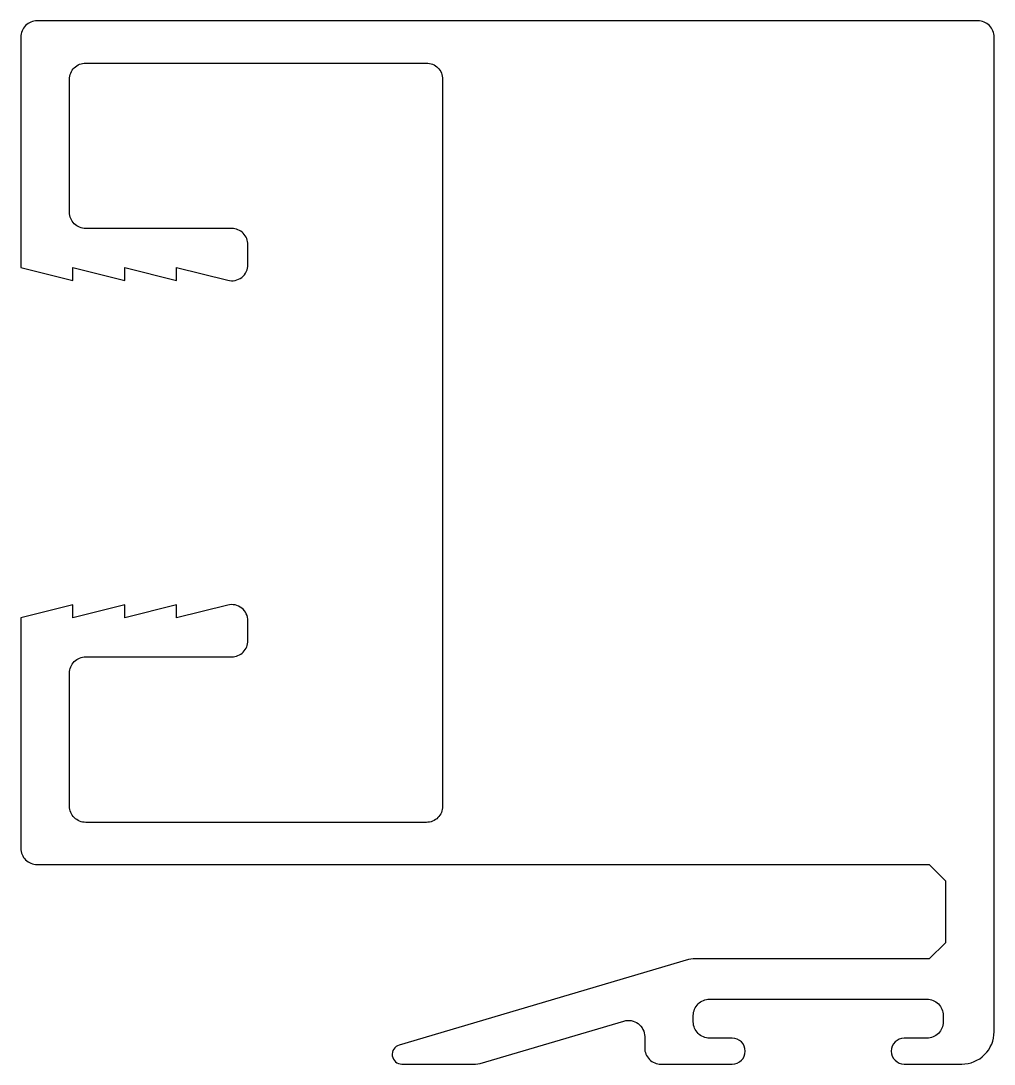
# Model space of a CAD drawing. Header units: inches. Extents: x 9.8 to 39.8, y 3 to 35.1.
import ezdxf

# ---------------------------------------------------------------- set-up
doc = ezdxf.new("R2010")
doc.units = ezdxf.units.IN
doc.header["$MEASUREMENT"] = 0

msp = doc.modelspace()

# ---------------------------------------------------------------- linework, layer by layer
at = {"color": 1}
msp.add_lwpolyline([(37.028, 3.8, 0.414214), (36.628, 3.4, 0.414214), (37.028, 3), (38.8, 3, 0.414214), (39.8, 4), (39.8, 34.65, 0.414214), (39.3, 35.15), (10.3, 35.15, 0.414214), (9.8, 34.65), (9.8, 27.55), (11.4, 27.15), (11.4, 27.55), (13, 27.15), (13, 27.55), (14.6, 27.15), (14.6, 27.55), (16.179, 27.155, 0.487928), (16.8, 27.64), (16.8, 28.25, 0.414214), (16.3, 28.75), (11.8, 28.75, -0.414214), (11.3, 29.25), (11.3, 33.35, -0.414214), (11.8, 33.85), (22.3, 33.85, -0.414214), (22.8, 33.35), (22.8, 10.95, -0.414214), (22.3, 10.45), (11.8, 10.45, -0.414214), (11.3, 10.95), (11.3, 15.05, -0.414214), (11.8, 15.55), (16.3, 15.55, 0.414214), (16.8, 16.05), (16.8, 16.66, 0.487928), (16.179, 17.145), (14.6, 16.75), (14.6, 17.15), (13, 16.75), (13, 17.15), (11.4, 16.75), (11.4, 17.15), (9.8, 16.75), (9.8, 9.65, 0.414214), (10.3, 9.15), (37.8, 9.15), (38.3, 8.65), (38.3, 6.74), (37.8, 6.24), (30.522, 6.24), (30.381, 6.22), (21.461, 3.588, 0.865933), (21.546, 3), (23.814, 3), (23.955, 3.02), (28.386, 4.328, -0.500973), (29.028, 3.848), (29.028, 3.5, 0.414214), (29.528, 3), (31.728, 3, 0.414214), (32.128, 3.4, 0.414214), (31.728, 3.8), (31.028, 3.8, -0.414214), (30.528, 4.3), (30.528, 4.5, -0.414214), (31.028, 5), (37.728, 5, -0.414214), (38.228, 4.5), (38.228, 4.3, -0.414214), (37.728, 3.8)], format="xyb", close=True, dxfattribs=at)

doc.saveas('drawing.dxf')
